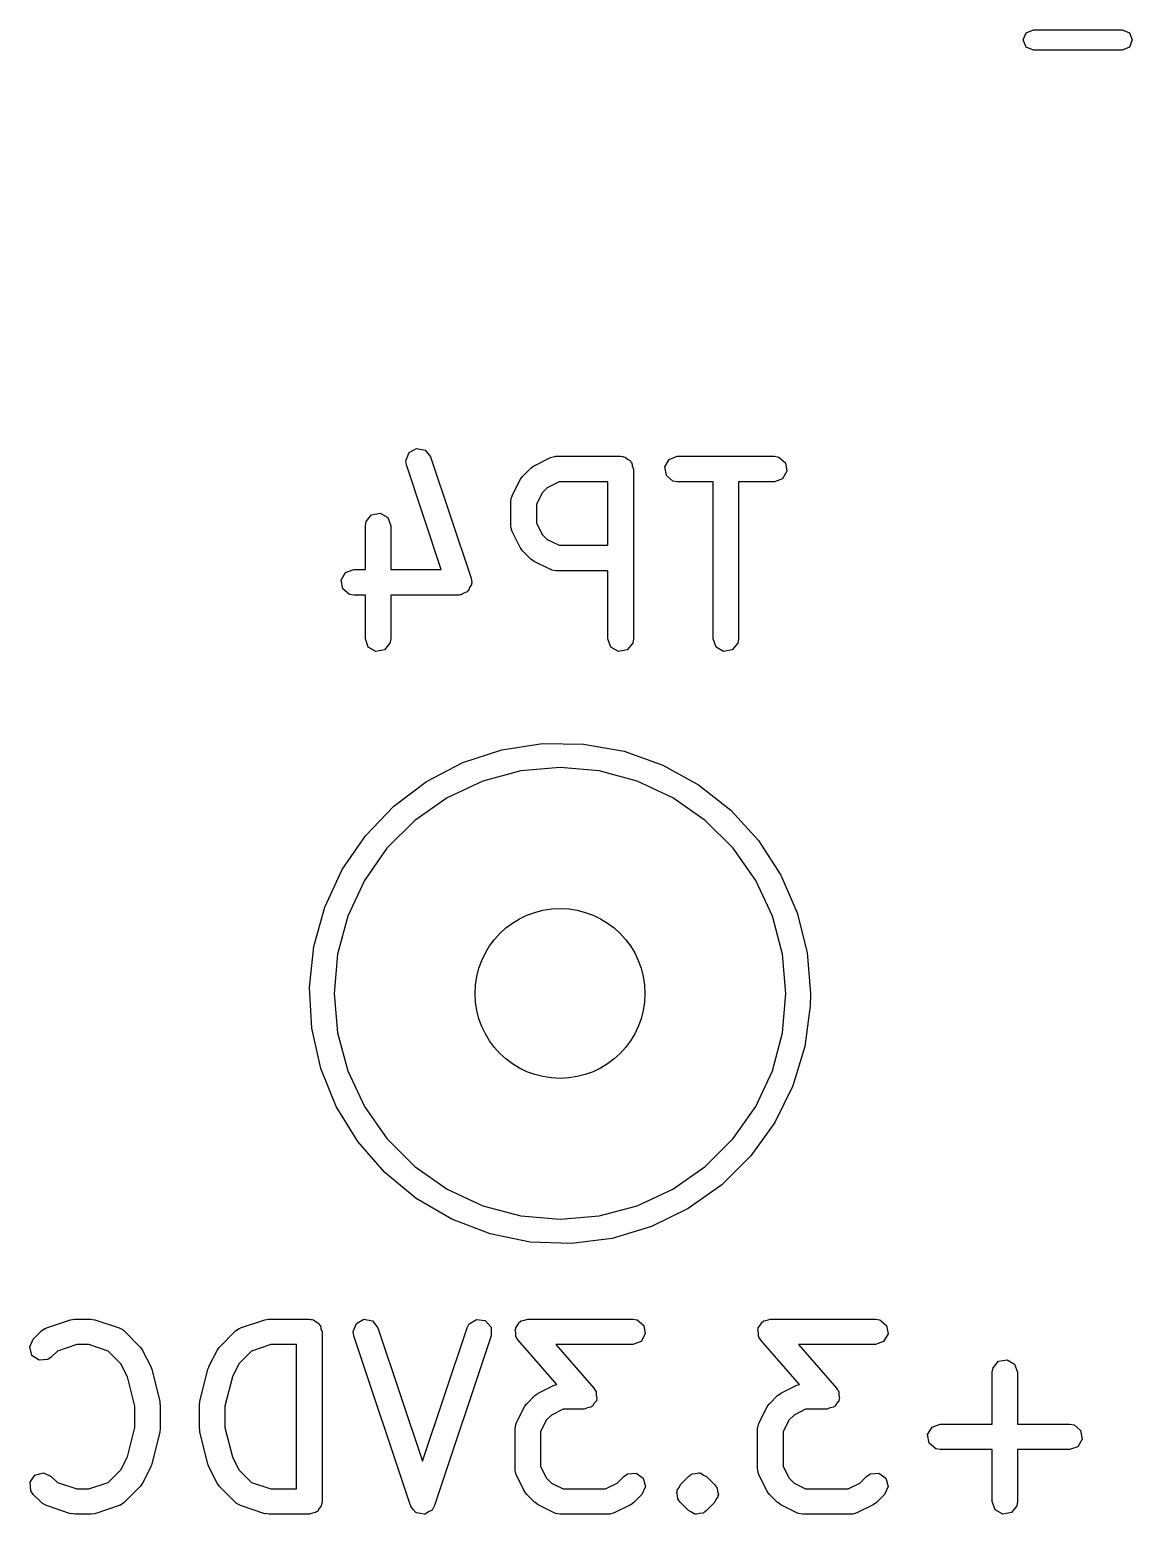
# Model space of a CAD drawing. Extents: x 65 to 231, y -134 to -59.
# Drawn here: x 152.07 to 158.56, y -132.1 to -123.36 of the extents above; entities that cross this region are included whole.
import ezdxf

# ---------------------------------------------------------------- set-up
doc = ezdxf.new("R2010")
doc.units = 0
doc.layers.add('BLACK', color=7, linetype='CONTINUOUS')

msp = doc.modelspace()

# ---------------------------------------------------------------- linework, layer by layer
at = {"layer": 'BLACK', "linetype": 'CONTINUOUS'}
for p, q in [((157.921, -123.417), (157.938, -123.375)), ((157.938, -123.459), (157.921, -123.417)), ((157.938, -123.375), (157.981, -123.357)), ((157.981, -123.357), (158.503, -123.357)), ((158.503, -123.357), (158.546, -123.375)), ((158.546, -123.375), (158.563, -123.417)), ((158.563, -123.417), (158.546, -123.459)), ((157.981, -123.477), (157.938, -123.459)), ((158.503, -123.477), (157.981, -123.477)), ((158.546, -123.459), (158.503, -123.477)), ((154.286, -125.895), (154.305, -125.847)), ((154.305, -125.847), (154.35, -125.823)), ((154.35, -125.823), (154.4, -125.833)), ((154.4, -125.833), (154.432, -125.873)), ((154.432, -125.873), (154.67, -126.587)), ((155.041, -125.925), (155.137, -125.877)), ((155.137, -125.877), (155.162, -125.87)), ((155.162, -125.87), (155.166, -125.871)), ((155.166, -125.871), (155.17, -125.869)), ((155.17, -125.869), (155.551, -125.869)), ((155.551, -125.869), (155.561, -125.871)), ((155.561, -125.871), (155.564, -125.871)), ((155.564, -125.871), (155.567, -125.872)), ((155.567, -125.872), (155.577, -125.874)), ((155.577, -125.874), (155.592, -125.886)), ((155.836, -125.887), (155.884, -125.869)), ((155.884, -125.869), (156.456, -125.869)), ((156.456, -125.869), (156.482, -125.874)), ((156.482, -125.874), (156.521, -125.907)), ((154.29, -125.92), (154.286, -125.895)), ((154.495, -126.536), (154.29, -125.92)), ((154.974, -125.987), (155.022, -125.939)), ((155.022, -125.939), (155.04, -125.926)), ((155.04, -125.926), (155.041, -125.925)), ((155.592, -125.886), (155.609, -125.896)), ((155.609, -125.896), (155.611, -125.903)), ((155.611, -125.903), (155.616, -125.907)), ((155.616, -125.907), (155.619, -125.926)), ((155.619, -125.926), (155.626, -125.944)), ((155.626, -125.944), (155.626, -126.944)), ((155.811, -125.931), (155.836, -125.887)), ((155.82, -125.982), (155.811, -125.931)), ((156.53, -125.957), (156.504, -126.002)), ((156.521, -125.907), (156.53, -125.957)), ((154.913, -126.101), (154.96, -126.006)), ((154.96, -126.006), (154.974, -125.988)), ((154.974, -125.988), (154.974, -125.987)), ((155.119, -126.054), (155.089, -126.084)), ((155.188, -126.019), (155.119, -126.054)), ((155.476, -126.019), (155.188, -126.019)), ((155.476, -126.393), (155.476, -126.019)), ((155.859, -126.015), (155.82, -125.982)), ((155.884, -126.019), (155.859, -126.015)), ((156.095, -126.019), (155.884, -126.019)), ((156.095, -126.944), (156.095, -126.019)), ((156.456, -126.019), (156.245, -126.019)), ((156.245, -126.019), (156.245, -126.944)), ((156.504, -126.002), (156.456, -126.019)), ((154.905, -126.135), (154.909, -126.109)), ((154.905, -126.278), (154.905, -126.135)), ((154.909, -126.109), (154.912, -126.106)), ((154.912, -126.106), (154.913, -126.101)), ((155.089, -126.084), (155.055, -126.153)), ((154.052, -126.252), (154.085, -126.213)), ((154.085, -126.213), (154.136, -126.204)), ((154.136, -126.204), (154.18, -126.23)), ((154.18, -126.23), (154.198, -126.278)), ((155.055, -126.153), (155.055, -126.26)), ((154.048, -126.278), (154.052, -126.252)), ((154.048, -126.536), (154.048, -126.278)), ((154.198, -126.278), (154.198, -126.536)), ((154.906, -126.282), (154.905, -126.278)), ((154.905, -126.286), (154.906, -126.282)), ((154.913, -126.311), (154.905, -126.286)), ((154.96, -126.406), (154.913, -126.311)), ((155.055, -126.26), (155.089, -126.329)), ((154.961, -126.408), (154.96, -126.406)), ((154.974, -126.426), (154.961, -126.408)), ((155.089, -126.329), (155.119, -126.359)), ((155.119, -126.359), (155.188, -126.393)), ((155.188, -126.393), (155.476, -126.393)), ((155.022, -126.474), (154.974, -126.426)), ((155.023, -126.474), (155.022, -126.474)), ((155.041, -126.488), (155.023, -126.474)), ((155.137, -126.535), (155.041, -126.488)), ((153.906, -126.598), (153.932, -126.554)), ((153.932, -126.554), (153.98, -126.536)), ((153.98, -126.536), (154.048, -126.536)), ((154.198, -126.536), (154.495, -126.536)), ((155.141, -126.536), (155.137, -126.535)), ((155.145, -126.539), (155.141, -126.536)), ((155.17, -126.543), (155.145, -126.539)), ((155.476, -126.543), (155.17, -126.543)), ((155.476, -126.944), (155.476, -126.543)), ((153.915, -126.649), (153.906, -126.598)), ((153.954, -126.682), (153.915, -126.649)), ((154.647, -126.668), (154.628, -126.675)), ((154.65, -126.664), (154.647, -126.668)), ((154.655, -126.661), (154.65, -126.664)), ((154.662, -126.642), (154.655, -126.661)), ((154.673, -126.624), (154.662, -126.642)), ((154.67, -126.587), (154.674, -126.613)), ((154.674, -126.613), (154.672, -126.618)), ((154.672, -126.618), (154.673, -126.624)), ((153.98, -126.686), (153.954, -126.682)), ((154.048, -126.686), (153.98, -126.686)), ((154.048, -126.944), (154.048, -126.686)), ((154.599, -126.686), (154.198, -126.686)), ((154.198, -126.686), (154.198, -126.944)), ((154.604, -126.684), (154.599, -126.686)), ((154.61, -126.685), (154.604, -126.684)), ((154.628, -126.675), (154.61, -126.685)), ((154.065, -126.993), (154.048, -126.944)), ((154.11, -127.018), (154.065, -126.993)), ((154.16, -127.009), (154.11, -127.018)), ((154.193, -126.97), (154.16, -127.009)), ((154.198, -126.944), (154.193, -126.97)), ((155.494, -126.993), (155.476, -126.944)), ((155.538, -127.018), (155.494, -126.993)), ((155.589, -127.009), (155.538, -127.018)), ((155.622, -126.97), (155.589, -127.009)), ((155.626, -126.944), (155.622, -126.97)), ((156.113, -126.993), (156.095, -126.944)), ((156.157, -127.018), (156.113, -126.993)), ((156.208, -127.009), (156.157, -127.018)), ((156.241, -126.97), (156.208, -127.009)), ((156.245, -126.944), (156.241, -126.97)), ((154.622, -127.672), (154.852, -127.597)), ((154.852, -127.597), (155.091, -127.561)), ((155.091, -127.561), (155.333, -127.564)), ((155.333, -127.564), (155.571, -127.606)), ((155.571, -127.606), (155.799, -127.687)), ((154.408, -127.784), (154.622, -127.672)), ((155.194, -127.702), (154.963, -127.722)), ((155.425, -127.722), (155.194, -127.702)), ((155.799, -127.687), (156.01, -127.803)), ((154.215, -127.929), (154.408, -127.784)), ((154.739, -127.782), (154.529, -127.88)), ((154.963, -127.722), (154.739, -127.782)), ((155.649, -127.782), (155.425, -127.722)), ((155.859, -127.88), (155.649, -127.782)), ((156.01, -127.803), (156.2, -127.953)), ((154.529, -127.88), (154.339, -128.013)), ((156.049, -128.013), (155.859, -127.88)), ((154.048, -128.104), (154.215, -127.929)), ((156.2, -127.953), (156.363, -128.132)), ((154.339, -128.013), (154.175, -128.177)), ((156.213, -128.177), (156.049, -128.013)), ((153.911, -128.303), (154.048, -128.104)), ((156.363, -128.132), (156.494, -128.335)), ((154.175, -128.177), (154.042, -128.367)), ((156.346, -128.367), (156.213, -128.177)), ((153.81, -128.523), (153.911, -128.303)), ((154.042, -128.367), (153.944, -128.577)), ((156.444, -128.577), (156.346, -128.367)), ((156.494, -128.335), (156.59, -128.557)), ((153.745, -128.756), (153.81, -128.523)), ((153.944, -128.577), (153.884, -128.801)), ((156.504, -128.801), (156.444, -128.577)), ((156.59, -128.557), (156.649, -128.791)), ((153.719, -128.996), (153.745, -128.756)), ((153.884, -128.801), (153.864, -129.032)), ((156.524, -129.032), (156.504, -128.801)), ((156.649, -128.791), (156.669, -129.032)), ((153.722, -129.032), (153.719, -128.996)), ((153.733, -129.237), (153.722, -129.032)), ((153.864, -129.032), (153.884, -129.263)), ((156.504, -129.263), (156.524, -129.032)), ((156.667, -129.104), (156.636, -129.344)), ((156.669, -129.032), (156.667, -129.104)), ((153.786, -129.473), (153.733, -129.237)), ((153.884, -129.263), (153.944, -129.487)), ((156.444, -129.487), (156.504, -129.263)), ((156.636, -129.344), (156.565, -129.575)), ((153.877, -129.697), (153.786, -129.473)), ((153.944, -129.487), (154.042, -129.697)), ((156.346, -129.697), (156.444, -129.487)), ((156.565, -129.575), (156.458, -129.792)), ((154.004, -129.903), (153.877, -129.697)), ((154.042, -129.697), (154.175, -129.887)), ((156.213, -129.887), (156.346, -129.697)), ((156.458, -129.792), (156.317, -129.988)), ((154.162, -130.086), (154.004, -129.903)), ((154.175, -129.887), (154.339, -130.051)), ((156.049, -130.051), (156.213, -129.887)), ((156.317, -129.988), (156.146, -130.159)), ((154.339, -130.051), (154.529, -130.184)), ((155.859, -130.184), (156.049, -130.051)), ((154.348, -130.24), (154.162, -130.086)), ((156.146, -130.159), (155.949, -130.299)), ((154.557, -130.362), (154.348, -130.24)), ((154.529, -130.184), (154.739, -130.282)), ((155.649, -130.282), (155.859, -130.184)), ((154.739, -130.282), (154.963, -130.342)), ((154.963, -130.342), (155.194, -130.362)), ((155.194, -130.362), (155.425, -130.342)), ((155.425, -130.342), (155.649, -130.282)), ((155.949, -130.299), (155.732, -130.405)), ((154.782, -130.448), (154.557, -130.362)), ((155.732, -130.405), (155.501, -130.475)), ((155.019, -130.497), (154.782, -130.448)), ((155.261, -130.505), (155.019, -130.497)), ((155.501, -130.475), (155.261, -130.505)), ((152.17, -131.001), (152.313, -130.953)), ((152.313, -130.953), (152.335, -130.95)), ((152.335, -130.95), (152.337, -130.949)), ((152.337, -130.949), (152.432, -130.949)), ((152.432, -130.949), (152.454, -130.953)), ((152.454, -130.953), (152.456, -130.953)), ((152.456, -130.953), (152.599, -131.001)), ((153.313, -131.001), (153.456, -130.953)), ((153.456, -130.953), (153.478, -130.95)), ((153.478, -130.95), (153.48, -130.949)), ((153.48, -130.949), (153.718, -130.949)), ((153.718, -130.949), (153.728, -130.951)), ((153.728, -130.951), (153.731, -130.951)), ((153.731, -130.951), (153.734, -130.952)), ((153.734, -130.952), (153.743, -130.954)), ((153.743, -130.954), (153.758, -130.966)), ((153.995, -130.975), (154.04, -130.95)), ((154.04, -130.95), (154.09, -130.96)), ((154.659, -130.978), (154.703, -130.951)), ((154.703, -130.951), (154.754, -130.958)), ((154.985, -130.956), (155.004, -130.949)), ((155.004, -130.949), (155.623, -130.949)), ((155.623, -130.949), (155.648, -130.954)), ((155.648, -130.954), (155.688, -130.987)), ((156.413, -130.956), (156.432, -130.949)), ((156.432, -130.949), (157.051, -130.949)), ((157.051, -130.949), (157.077, -130.954)), ((157.077, -130.954), (157.116, -130.987)), ((152.093, -131.067), (152.141, -131.019)), ((152.141, -131.019), (152.162, -131.004)), ((152.162, -131.004), (152.167, -131.004)), ((152.167, -131.004), (152.17, -131.001)), ((152.599, -131.001), (152.622, -131.013)), ((152.622, -131.013), (152.624, -131.017)), ((152.624, -131.017), (152.628, -131.019)), ((152.628, -131.019), (152.723, -131.114)), ((153.189, -131.114), (153.284, -131.019)), ((153.284, -131.019), (153.305, -131.004)), ((153.305, -131.004), (153.31, -131.004)), ((153.31, -131.004), (153.313, -131.001)), ((153.758, -130.966), (153.775, -130.976)), ((153.775, -130.976), (153.778, -130.983)), ((153.778, -130.983), (153.783, -130.987)), ((153.783, -130.987), (153.786, -131.006)), ((153.786, -131.006), (153.793, -131.024)), ((153.793, -131.024), (153.793, -132.024)), ((153.976, -131.022), (153.995, -130.975)), ((153.98, -131.048), (153.976, -131.022)), ((154.09, -130.96), (154.122, -131.001)), ((154.122, -131.001), (154.384, -131.787)), ((154.384, -131.787), (154.647, -131.001)), ((154.647, -131.001), (154.659, -130.978)), ((154.754, -130.958), (154.788, -130.997)), ((154.788, -130.997), (154.789, -131.048)), ((154.93, -131.011), (154.933, -131.006)), ((154.933, -131.031), (154.93, -131.011)), ((154.933, -131), (154.945, -130.984)), ((154.933, -131.006), (154.933, -131)), ((154.934, -131.051), (154.933, -131.031)), ((154.945, -130.984), (154.955, -130.967)), ((154.955, -130.967), (154.961, -130.965)), ((154.961, -130.965), (154.965, -130.96)), ((154.965, -130.96), (154.985, -130.956)), ((155.696, -131.037), (155.671, -131.082)), ((155.688, -130.987), (155.696, -131.037)), ((156.358, -131.011), (156.361, -131.006)), ((156.362, -131.031), (156.358, -131.011)), ((156.361, -131), (156.374, -130.984)), ((156.361, -131.006), (156.361, -131)), ((156.362, -131.051), (156.362, -131.031)), ((156.374, -130.984), (156.384, -130.967)), ((156.384, -130.967), (156.39, -130.965)), ((156.39, -130.965), (156.393, -130.96)), ((156.393, -130.96), (156.413, -130.956)), ((157.125, -131.037), (157.099, -131.082)), ((157.116, -130.987), (157.125, -131.037)), ((152.072, -131.113), (152.093, -131.067)), ((152.085, -131.163), (152.072, -131.113)), ((152.349, -131.099), (152.235, -131.138)), ((152.42, -131.099), (152.349, -131.099)), ((152.534, -131.138), (152.42, -131.099)), ((152.723, -131.114), (152.736, -131.133)), ((153.175, -131.134), (153.188, -131.116)), ((153.188, -131.116), (153.189, -131.114)), ((153.492, -131.099), (153.377, -131.138)), ((153.643, -131.099), (153.492, -131.099)), ((153.643, -131.949), (153.643, -131.099)), ((154.313, -132.048), (153.98, -131.048)), ((154.789, -131.048), (154.456, -132.048)), ((154.938, -131.059), (154.934, -131.051)), ((154.939, -131.062), (154.938, -131.059)), ((154.941, -131.064), (154.939, -131.062)), ((154.947, -131.074), (154.941, -131.064)), ((155.175, -131.334), (154.947, -131.074)), ((155.623, -131.099), (155.169, -131.099)), ((155.169, -131.099), (155.393, -131.356)), ((155.671, -131.082), (155.623, -131.099)), ((156.367, -131.059), (156.362, -131.051)), ((156.367, -131.062), (156.367, -131.059)), ((156.37, -131.064), (156.367, -131.062)), ((156.376, -131.074), (156.37, -131.064)), ((156.603, -131.334), (156.376, -131.074)), ((157.051, -131.099), (156.597, -131.099)), ((156.597, -131.099), (156.822, -131.356)), ((157.099, -131.082), (157.051, -131.099)), ((152.127, -131.192), (152.085, -131.163)), ((152.178, -131.188), (152.127, -131.192)), ((152.199, -131.173), (152.178, -131.188)), ((152.235, -131.138), (152.199, -131.173)), ((152.609, -131.212), (152.534, -131.138)), ((152.647, -131.289), (152.609, -131.212)), ((152.736, -131.133), (152.737, -131.134)), ((152.737, -131.134), (152.785, -131.229)), ((153.127, -131.229), (153.175, -131.134)), ((153.303, -131.212), (153.265, -131.289)), ((153.377, -131.138), (153.303, -131.212)), ((157.743, -131.237), (157.776, -131.198)), ((157.776, -131.198), (157.826, -131.189)), ((157.826, -131.189), (157.87, -131.214)), ((157.87, -131.214), (157.888, -131.262)), ((152.69, -131.462), (152.647, -131.289)), ((152.785, -131.229), (152.789, -131.241)), ((152.789, -131.241), (152.791, -131.244)), ((152.791, -131.244), (152.838, -131.435)), ((153.074, -131.435), (153.121, -131.244)), ((153.121, -131.244), (153.127, -131.232)), ((153.127, -131.232), (153.127, -131.229)), ((153.265, -131.289), (153.221, -131.462)), ((157.738, -131.262), (157.743, -131.237)), ((157.738, -131.568), (157.738, -131.262)), ((157.888, -131.262), (157.888, -131.568)), ((155.046, -131.4), (155.064, -131.387)), ((155.064, -131.387), (155.065, -131.386)), ((155.065, -131.386), (155.16, -131.338)), ((155.16, -131.338), (155.175, -131.334)), ((155.393, -131.356), (155.399, -131.366)), ((155.399, -131.366), (155.402, -131.368)), ((155.402, -131.368), (155.402, -131.371)), ((155.402, -131.371), (155.407, -131.378)), ((155.407, -131.378), (155.407, -131.398)), ((156.474, -131.4), (156.493, -131.387)), ((156.493, -131.387), (156.494, -131.386)), ((156.494, -131.386), (156.589, -131.338)), ((156.589, -131.338), (156.603, -131.334)), ((156.822, -131.356), (156.828, -131.366)), ((156.828, -131.366), (156.83, -131.368)), ((156.83, -131.368), (156.831, -131.371)), ((156.831, -131.371), (156.835, -131.378)), ((156.835, -131.378), (156.836, -131.398)), ((152.69, -131.587), (152.69, -131.462)), ((152.838, -131.435), (152.839, -131.45)), ((152.839, -131.45), (152.84, -131.453)), ((152.84, -131.453), (152.84, -131.596)), ((153.071, -131.453), (153.074, -131.438)), ((153.071, -131.596), (153.071, -131.453)), ((153.074, -131.438), (153.074, -131.435)), ((153.221, -131.462), (153.221, -131.587)), ((154.936, -131.562), (154.984, -131.467)), ((154.984, -131.467), (154.997, -131.449)), ((154.997, -131.449), (154.998, -131.448)), ((154.998, -131.448), (155.046, -131.4)), ((155.356, -131.473), (155.337, -131.48)), ((155.376, -131.469), (155.356, -131.473)), ((155.379, -131.465), (155.376, -131.469)), ((155.385, -131.463), (155.379, -131.465)), ((155.395, -131.445), (155.385, -131.463)), ((155.408, -131.43), (155.395, -131.445)), ((155.407, -131.398), (155.411, -131.418)), ((155.411, -131.418), (155.408, -131.424)), ((155.408, -131.424), (155.408, -131.43)), ((156.365, -131.562), (156.413, -131.467)), ((156.413, -131.467), (156.426, -131.449)), ((156.426, -131.449), (156.427, -131.448)), ((156.427, -131.448), (156.474, -131.4)), ((156.784, -131.473), (156.765, -131.48)), ((156.804, -131.469), (156.784, -131.473)), ((156.808, -131.465), (156.804, -131.469)), ((156.814, -131.463), (156.808, -131.465)), ((156.824, -131.445), (156.814, -131.463)), ((156.836, -131.43), (156.824, -131.445)), ((156.836, -131.398), (156.839, -131.418)), ((156.839, -131.418), (156.836, -131.424)), ((156.836, -131.424), (156.836, -131.43)), ((154.933, -131.57), (154.936, -131.567)), ((154.936, -131.567), (154.936, -131.562)), ((155.113, -131.545), (155.079, -131.614)), ((155.143, -131.515), (155.113, -131.545)), ((155.212, -131.48), (155.143, -131.515)), ((155.337, -131.48), (155.212, -131.48)), ((156.362, -131.57), (156.364, -131.567)), ((156.364, -131.567), (156.365, -131.562)), ((156.541, -131.545), (156.507, -131.614)), ((156.572, -131.515), (156.541, -131.545)), ((156.64, -131.48), (156.572, -131.515)), ((156.765, -131.48), (156.64, -131.48)), ((152.647, -131.76), (152.69, -131.587)), ((152.838, -131.614), (152.791, -131.804)), ((152.84, -131.596), (152.838, -131.611)), ((152.838, -131.611), (152.838, -131.614)), ((153.073, -131.599), (153.071, -131.596)), ((153.074, -131.614), (153.073, -131.599)), ((153.121, -131.804), (153.074, -131.614)), ((153.221, -131.587), (153.265, -131.76)), ((154.929, -131.596), (154.933, -131.57)), ((154.929, -131.834), (154.929, -131.596)), ((155.079, -131.614), (155.079, -131.816)), ((156.357, -131.596), (156.362, -131.57)), ((156.357, -131.834), (156.357, -131.596)), ((156.507, -131.614), (156.507, -131.816)), ((157.358, -131.63), (157.384, -131.586)), ((157.367, -131.681), (157.358, -131.63)), ((157.384, -131.586), (157.432, -131.568)), ((157.432, -131.568), (157.738, -131.568)), ((157.888, -131.568), (158.194, -131.568)), ((158.194, -131.568), (158.22, -131.573)), ((158.22, -131.573), (158.259, -131.606)), ((158.259, -131.606), (158.268, -131.656)), ((157.406, -131.714), (157.367, -131.681)), ((157.432, -131.718), (157.406, -131.714)), ((157.738, -131.718), (157.432, -131.718)), ((157.738, -132.024), (157.738, -131.718)), ((158.194, -131.718), (157.888, -131.718)), ((157.888, -131.718), (157.888, -132.024)), ((158.242, -131.701), (158.194, -131.718)), ((158.268, -131.656), (158.242, -131.701)), ((152.609, -131.837), (152.647, -131.76)), ((152.785, -131.82), (152.737, -131.915)), ((152.791, -131.804), (152.785, -131.816)), ((152.785, -131.816), (152.785, -131.82)), ((153.123, -131.807), (153.121, -131.804)), ((153.127, -131.82), (153.123, -131.807)), ((153.175, -131.915), (153.127, -131.82)), ((153.265, -131.76), (153.303, -131.837)), ((155.079, -131.816), (155.113, -131.885)), ((156.507, -131.816), (156.541, -131.885)), ((152.074, -131.91), (152.103, -131.868)), ((152.078, -131.961), (152.074, -131.91)), ((152.103, -131.868), (152.153, -131.854)), ((152.153, -131.854), (152.199, -131.876)), ((152.199, -131.876), (152.235, -131.911)), ((152.235, -131.911), (152.349, -131.949)), ((152.42, -131.949), (152.534, -131.911)), ((152.534, -131.911), (152.609, -131.837)), ((152.737, -131.915), (152.724, -131.933)), ((153.176, -131.916), (153.175, -131.915)), ((153.189, -131.935), (153.176, -131.916)), ((153.303, -131.837), (153.377, -131.911)), ((153.377, -131.911), (153.492, -131.949)), ((154.93, -131.838), (154.929, -131.834)), ((154.929, -131.842), (154.93, -131.838)), ((154.936, -131.867), (154.929, -131.842)), ((154.984, -131.963), (154.936, -131.867)), ((155.113, -131.885), (155.143, -131.915)), ((155.143, -131.915), (155.212, -131.949)), ((155.462, -131.949), (155.531, -131.915)), ((155.531, -131.915), (155.57, -131.876)), ((155.57, -131.876), (155.591, -131.861)), ((155.591, -131.861), (155.642, -131.857)), ((155.642, -131.857), (155.684, -131.886)), ((155.684, -131.886), (155.697, -131.936)), ((155.903, -131.924), (155.95, -131.876)), ((155.95, -131.876), (155.959, -131.87)), ((155.959, -131.87), (155.961, -131.868)), ((155.961, -131.868), (155.964, -131.867)), ((155.964, -131.867), (155.966, -131.864)), ((155.964, -131.867), (155.964, -131.867)), ((155.966, -131.864), (155.968, -131.864)), ((155.968, -131.864), (155.972, -131.861)), ((155.972, -131.861), (155.991, -131.859)), ((155.991, -131.859), (156.01, -131.854)), ((156.01, -131.854), (156.013, -131.856)), ((156.013, -131.856), (156.017, -131.855)), ((156.017, -131.855), (156.02, -131.857)), ((156.02, -131.857), (156.023, -131.857)), ((156.023, -131.857), (156.039, -131.868)), ((156.039, -131.868), (156.057, -131.876)), ((156.057, -131.876), (156.104, -131.924)), ((156.359, -131.838), (156.357, -131.834)), ((156.358, -131.842), (156.359, -131.838)), ((156.365, -131.867), (156.358, -131.842)), ((156.413, -131.963), (156.365, -131.867)), ((156.541, -131.885), (156.572, -131.915)), ((156.572, -131.915), (156.64, -131.949)), ((156.891, -131.949), (156.959, -131.915)), ((156.959, -131.915), (156.998, -131.876)), ((156.998, -131.876), (157.019, -131.861)), ((157.019, -131.861), (157.071, -131.857)), ((157.071, -131.857), (157.113, -131.886)), ((157.113, -131.886), (157.126, -131.936)), ((152.093, -131.982), (152.078, -131.961)), ((152.141, -132.03), (152.093, -131.982)), ((152.349, -131.949), (152.42, -131.949)), ((152.723, -131.935), (152.628, -132.03)), ((152.724, -131.933), (152.723, -131.935)), ((153.284, -132.03), (153.189, -131.935)), ((153.492, -131.949), (153.643, -131.949)), ((154.985, -131.964), (154.984, -131.963)), ((154.998, -131.982), (154.985, -131.964)), ((155.046, -132.03), (154.998, -131.982)), ((155.212, -131.949), (155.462, -131.949)), ((155.676, -131.982), (155.628, -132.03)), ((155.697, -131.936), (155.676, -131.982)), ((155.881, -131.97), (155.884, -131.964)), ((155.886, -131.989), (155.881, -131.97)), ((155.883, -131.957), (155.895, -131.941)), ((155.884, -131.964), (155.883, -131.957)), ((155.888, -132.008), (155.886, -131.989)), ((155.895, -131.941), (155.903, -131.924)), ((156.104, -131.924), (156.11, -131.932)), ((156.11, -131.932), (156.113, -131.934)), ((156.124, -131.996), (156.112, -132.012)), ((156.113, -131.934), (156.113, -131.937)), ((156.113, -131.937), (156.119, -131.945)), ((156.119, -131.945), (156.121, -131.964)), ((156.121, -131.964), (156.126, -131.983)), ((156.126, -131.983), (156.123, -131.989)), ((156.123, -131.989), (156.124, -131.996)), ((156.414, -131.964), (156.413, -131.963)), ((156.427, -131.982), (156.414, -131.964)), ((156.474, -132.03), (156.427, -131.982)), ((156.64, -131.949), (156.891, -131.949)), ((157.104, -131.982), (157.057, -132.03)), ((157.126, -131.936), (157.104, -131.982)), ((152.145, -132.032), (152.141, -132.03)), ((152.147, -132.036), (152.145, -132.032)), ((152.17, -132.048), (152.147, -132.036)), ((152.313, -132.096), (152.17, -132.048)), ((152.599, -132.048), (152.456, -132.096)), ((152.602, -132.045), (152.599, -132.048)), ((152.607, -132.045), (152.602, -132.045)), ((152.628, -132.03), (152.607, -132.045)), ((153.288, -132.032), (153.284, -132.03)), ((153.29, -132.036), (153.288, -132.032)), ((153.313, -132.048), (153.29, -132.036)), ((153.456, -132.096), (153.313, -132.048)), ((153.755, -132.089), (153.736, -132.093)), ((153.76, -132.084), (153.755, -132.089)), ((153.766, -132.082), (153.76, -132.084)), ((153.776, -132.065), (153.766, -132.082)), ((153.788, -132.05), (153.776, -132.065)), ((153.79, -132.04), (153.788, -132.05)), ((153.792, -132.037), (153.79, -132.04)), ((153.793, -132.024), (153.791, -132.034)), ((153.791, -132.034), (153.792, -132.037)), ((154.315, -132.05), (154.313, -132.048)), ((154.315, -132.052), (154.315, -132.05)), ((154.33, -132.07), (154.315, -132.052)), ((154.345, -132.088), (154.33, -132.07)), ((154.347, -132.089), (154.345, -132.088)), ((154.349, -132.09), (154.347, -132.089)), ((154.372, -132.094), (154.349, -132.09)), ((154.42, -132.085), (154.4, -132.098)), ((154.441, -132.074), (154.42, -132.085)), ((154.443, -132.071), (154.441, -132.072)), ((154.441, -132.072), (154.441, -132.074)), ((154.456, -132.048), (154.443, -132.071)), ((155.047, -132.03), (155.046, -132.03)), ((155.065, -132.044), (155.047, -132.03)), ((155.16, -132.091), (155.065, -132.044)), ((155.165, -132.092), (155.16, -132.091)), ((155.513, -132.091), (155.488, -132.099)), ((155.608, -132.044), (155.513, -132.091)), ((155.61, -132.043), (155.608, -132.044)), ((155.628, -132.03), (155.61, -132.043)), ((155.894, -132.017), (155.888, -132.008)), ((155.894, -132.02), (155.894, -132.017)), ((155.897, -132.022), (155.894, -132.02)), ((155.903, -132.03), (155.897, -132.022)), ((155.95, -132.077), (155.903, -132.03)), ((155.968, -132.086), (155.95, -132.077)), ((155.984, -132.097), (155.968, -132.086)), ((156.039, -132.09), (156.035, -132.092)), ((156.041, -132.089), (156.039, -132.09)), ((156.043, -132.087), (156.041, -132.089)), ((156.047, -132.086), (156.043, -132.087)), ((156.043, -132.087), (156.043, -132.087)), ((156.048, -132.083), (156.047, -132.086)), ((156.057, -132.077), (156.048, -132.083)), ((156.104, -132.03), (156.057, -132.077)), ((156.112, -132.012), (156.104, -132.03)), ((156.476, -132.03), (156.474, -132.03)), ((156.494, -132.044), (156.476, -132.03)), ((156.589, -132.091), (156.494, -132.044)), ((156.593, -132.092), (156.589, -132.091)), ((156.942, -132.091), (156.917, -132.099)), ((157.037, -132.044), (156.942, -132.091)), ((157.038, -132.043), (157.037, -132.044)), ((157.057, -132.03), (157.038, -132.043)), ((157.756, -132.073), (157.738, -132.024)), ((157.8, -132.098), (157.756, -132.073)), ((157.851, -132.089), (157.8, -132.098)), ((157.884, -132.05), (157.851, -132.089)), ((157.888, -132.024), (157.884, -132.05)), ((152.315, -132.095), (152.313, -132.096)), ((152.337, -132.099), (152.315, -132.095)), ((152.432, -132.099), (152.337, -132.099)), ((152.434, -132.099), (152.432, -132.099)), ((152.456, -132.096), (152.434, -132.099)), ((153.458, -132.095), (153.456, -132.096)), ((153.48, -132.099), (153.458, -132.095)), ((153.718, -132.099), (153.48, -132.099)), ((153.736, -132.093), (153.718, -132.099)), ((154.395, -132.099), (154.372, -132.094)), ((154.397, -132.098), (154.395, -132.099)), ((154.4, -132.098), (154.397, -132.098)), ((155.168, -132.095), (155.165, -132.092)), ((155.194, -132.099), (155.168, -132.095)), ((155.48, -132.099), (155.194, -132.099)), ((155.484, -132.098), (155.48, -132.099)), ((155.488, -132.099), (155.484, -132.098)), ((155.988, -132.097), (155.984, -132.097)), ((155.99, -132.098), (155.988, -132.097)), ((155.994, -132.098), (155.99, -132.098)), ((155.997, -132.099), (155.994, -132.098)), ((156.016, -132.094), (155.997, -132.099)), ((156.035, -132.092), (156.016, -132.094)), ((156.597, -132.095), (156.593, -132.092)), ((156.623, -132.099), (156.597, -132.095)), ((156.908, -132.099), (156.623, -132.099)), ((156.912, -132.098), (156.908, -132.099)), ((156.917, -132.099), (156.912, -132.098))]:
    msp.add_line(p, q, dxfattribs=at)
at = {"layer": 'BLACK'}
msp.add_circle((155.194, -129.032), 0.5, dxfattribs=at)

doc.saveas('drawing.dxf')
